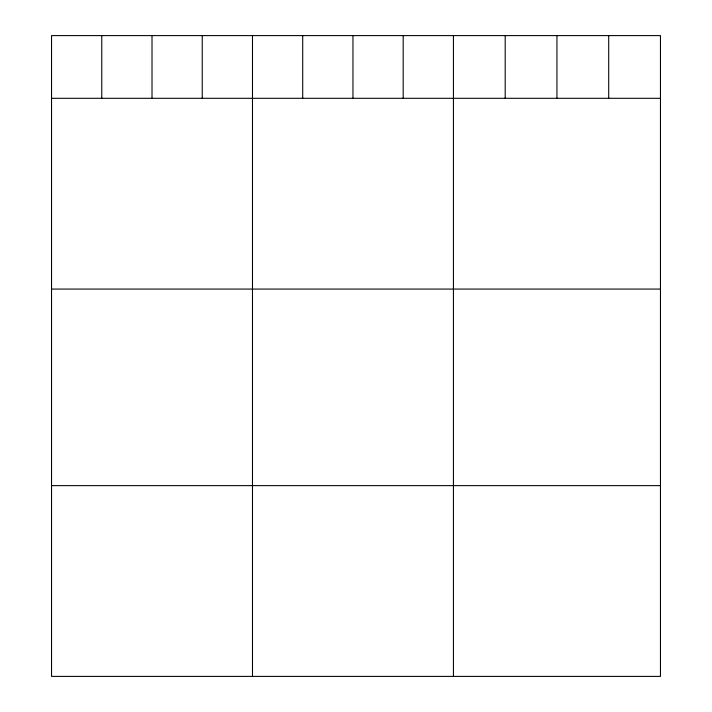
<?xml version="1.0" encoding="UTF-8"?>
<svg xmlns="http://www.w3.org/2000/svg" width="712" height="712" viewBox="0 0 712 712"><rect width="100%" height="100%" fill="white"/><g stroke="black" fill="none" stroke-linecap="round" stroke-linejoin="round"><path stroke-width="1.07" d="M660.46 98.3L660.46 676.4L51.54 676.4L51.54 35.6L660.46 35.6L660.46 98.3L51.54 98.3M51.54 289.072L660.46 289.072M51.54 485.628L660.46 485.628M608.707 35.6L608.707 98.3M556.944 35.6L556.944 98.3M505.191 35.6L505.191 98.3M453.428 35.6L453.428 676.4M403.188 35.6L403.188 98.3M352.956 35.6L352.956 98.3M302.716 35.6L302.716 98.3M252.484 35.6L252.484 676.4M202.244 35.6L202.244 98.3M152.012 35.6L152.012 98.3M101.772 35.6L101.772 98.3"/></g></svg>
